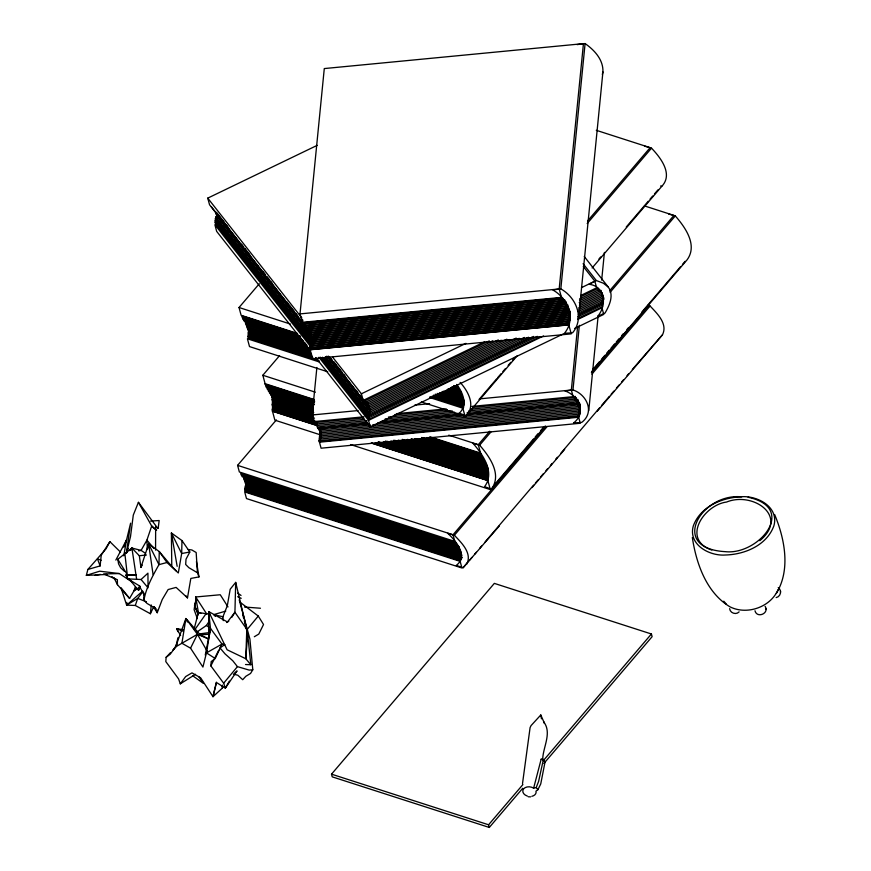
<?xml version="1.0" encoding="UTF-8"?>
<svg xmlns="http://www.w3.org/2000/svg" width="871" height="871" viewBox="0 0 871 871"><rect width="100%" height="100%" fill="white"/><g stroke="black" fill="none" stroke-linecap="round" stroke-linejoin="round"><path stroke-width="1.31" d="M155.561 550.124L155.659 526.52M235.649 585.682L235.693 582.394L230.194 589.21L227.309 605.715L222.943 616.744L223.259 620.631M106.893 574.468L86.338 575.372L87.873 569.46L100.121 565.91L101.232 555.208L109.877 541.653L120.514 552.105M176.454 571.093L171.783 566.39L171.391 532.976L181.985 540.575L181.669 553.531L178.315 572.976L166.96 562.503L159.262 551.572L148.647 543.918L140.939 567.391L139.327 555.752L131.902 548.044L117.814 559.313L118.576 563.896L120.634 567.74L124.531 571.409M231.74 617.43L234.93 612.269L235.693 582.394L246.798 629.265L245.785 658.716L250.826 664.736L245.524 664.519M148.44 547.826L148.647 543.918L158.968 564.648C152.708 575.775 146.034 587.783 143.922 600.261L147.079 603.461L155.691 608.557L157.226 612.705L162.246 599.498L168.136 589.547L176.116 587.402L187.483 597.876L190.825 578.431L198.98 576.907L196.443 561.588M153.775 606.728L150.378 613.739L135.299 605.465L126.654 605.127L126.818 602.427M765.119 606.358C769.681 613.326 756.943 618.78 754.983 610.767M779.534 588.872C781.908 591.932 779.97 596.94 776.159 597.593M157.401 610.157L157.226 612.705L153.601 607.087M170.531 652.597L166.132 657.3L165.806 661.59L178.599 678.912L180.286 683.844L195.54 674.274M234.288 673.327L237.064 670.92L225.339 688.144L223.651 683.202L210.858 665.89L211.185 661.601L215.268 658.509L221.996 644.072L210.477 628.383L208.67 611.551L227.44 621.992L234.93 612.269L246.798 629.265M244.326 620.838L247.658 633.946L245.785 658.716L227.102 649.777L208.67 611.551L208.713 637.692M300.016 313.898L324.284 68.569L583.45 43.637L559.182 288.965L561.871 298.884L302.716 323.816L300.016 313.898L559.182 288.965M302.575 319.624L302.313 322.324L561.479 297.381M302.683 320.223L302.422 322.869L561.588 297.926M562.633 298.034L562.372 300.724L303.206 325.656L303.467 322.967M565.301 301.562L565.039 304.262L305.873 329.194L306.135 326.494M567.968 305.1L567.707 307.79L308.541 332.722L308.802 330.033M309.608 336.772L568.774 311.84L569.177 313.331L310.011 338.264L310.011 332.733M569.525 313.636L568.992 319.036L309.836 343.969L310.37 333.038M309.782 340.55L568.948 315.618L569.351 317.109L310.185 342.042L310.544 332.874M309.238 348.182L568.393 323.239L568.796 324.741L309.63 349.674L310.522 334.573M569.95 314.725L569.155 322.803L309.989 347.747L310.522 336.816M570.157 314.137L569.492 320.876L310.326 345.82L310.457 338.928M310.163 344.285L310.566 340.234M309.989 347.747L310.522 342.347M312.058 358.808L309.651 349.837L568.817 324.905L571.213 333.876L312.058 358.808L312.319 356.174M363.904 416.806L313.952 421.608L312.177 414.977L316.881 367.497M364.514 419.365L315.487 424.079L315.759 421.379M578.246 415.75L580.249 423.262L321.083 448.206L319.08 440.682L320.147 429.904M319.559 438.93L320.278 431.744M320.147 435.446L319.483 442.185L578.649 417.242M320.484 433.671L320.746 430.971M320.811 431.885L320.419 435.925L320.016 434.433L579.814 409.435L578.605 404.939L578.877 402.239M320.92 431.668L320.648 434.368L319.439 429.871M320.844 436.295L320.582 438.995L319.777 436.001L579.574 410.992L579.182 409.501M560.826 288.878L552.813 289.945C567.87 298.361 576.537 318.732 564.43 333.299L572.595 332.798C584.866 318.046 576.09 297.403 560.826 288.878L585.094 43.55L577.07 44.617M563.711 302.487L563.308 300.996L304.142 325.928L304.545 327.431L563.711 302.487L563.973 299.798M565.039 304.262L564.909 300.07M565.965 304.534L306.799 329.467L307.202 330.958L566.368 306.026L566.226 301.834M566.368 306.026L566.629 303.326M569.286 313.691L310.12 338.623L310.522 340.115L569.688 315.182L569.547 310.991M569.492 320.876L569.623 313.995M568.926 323.391L570.08 311.132M471.886 406.419L573.118 396.675L571.343 390.045L577.604 326.734M578.66 317.24L602.917 71.912C603.461 59.707 594.403 50.126 585.094 43.55M572.976 389.947L564.941 390.927C578.605 395.401 586.727 412.985 573.532 423.001L581.686 422.435C595.056 412.288 586.814 394.465 572.976 389.947L579.367 325.319M574.914 396.447L574.653 399.147L574.25 397.655L473.018 407.388M575.753 397.905L575.491 400.606L575.35 396.414M467.596 414.063L576.929 403.545L576.395 397.851M576.798 399.343L576.526 402.054L467.194 412.56M576.929 403.545L577.331 399.506M578.366 400.943L577.974 404.982L577.974 399.451M579.411 402.38L579.008 406.441L319.842 431.363M579.672 405.233L579.411 407.933L320.245 432.865M580.347 404.035L579.346 412.571L320.18 437.492M320.343 440.552L319.951 439.06L579.748 414.063L580.151 410.012M588.763 410.677L598.029 317.022M601.676 280.092L604.42 252.394M150.378 613.739L151.293 604.975M158.174 528.349L159.164 520.531L150.574 521.076M522.502 783.639L530.091 727.59L531.07 725.587L540.793 714.982L544.397 723.17L543.776 721.961C552.258 733.088 542.785 747.351 542.687 759.697M128.266 548.316L126.382 553.248L130.596 523.177L126.535 539.944L123.78 555.84M175.583 646.935L185.893 618.541L197.434 634.306L208.713 638.998L200.297 634.883L185.893 618.541L181.908 643.255L175.583 646.935L170.215 654.219L166.132 657.3M205.273 655.057L210.477 628.383L206.449 652.891L202.921 667.066L190.553 648.187L181.908 643.255L197.434 634.306L207.189 651.203M531.854 796.29A6.696 4.791 8.4 0 0 535.981 791.162L537.908 789.681L540.739 783.944L545.006 762.125L543.373 759.501L538.637 781.287L536.22 787.547L533.629 788.168A6.696 4.791 8.4 0 0 523.613 788.886A6.696 4.791 8.4 0 0 527.303 796.04M216.346 682.178L212.992 696.691L200.624 677.812L191.979 672.88L185.654 676.571L180.286 683.844M602.329 74.471L602.917 71.912M129.246 579.139L138.543 590.386L139.665 585.552M177.978 637.714L175.8 646.968L173.166 649.788M126.382 553.248L130.498 536.656L133.285 515.099L138.413 502.317L157.76 528.327M533.629 788.168L541.163 759.196L543.373 759.501M194.102 629.091L198.403 612.465L195.703 596.983L220.265 594.751L227.995 606.913M135.234 587.087L133.971 590.843L129.561 598.421L117.443 584.681L113.927 577.593M135.299 605.465L137.716 598.41L143.04 591.42M466.834 564.038C472.343 552.976 461.314 542.644 454.39 535.262L447.716 533.302C455.773 540.684 468.696 556.003 456.306 565.377L463.1 567.75L499.442 525.823M597.277 411.199L662.493 334.769C668.013 323.718 656.984 313.375 650.06 305.993L647.839 305.34M123.78 547.097L126.535 539.944L115.832 560.075M692.336 537.516C696.245 563.483 706.414 592.726 730.05 606.869C747.133 615.405 770.748 607.098 778.195 589.406M190.553 648.187L197.434 634.306M210.858 665.89L218.719 650.223M130.704 550.363L131.902 548.044L141.091 550.385L145.457 553.357M776.355 593.347C790.835 569.688 784.695 538.714 774.646 514.543M181.985 540.575L189.813 552.007L186.013 559.236L185.675 564.462L188.833 567.663L197.445 572.759L198.98 576.907M140.939 567.391L142.158 565.116M106.512 547.913L109.877 541.653M138.543 590.386L140.416 586.934M229.345 681.133L225.339 688.144L216.509 682.516L212.992 696.691L222.453 688.014L222.388 685.325L222.453 688.014M491.407 489.11C502.284 474.401 489.524 456.556 479.638 445.179L472.986 443.295C482.741 454.52 495.338 472.136 484.603 486.66L491.407 489.11L545.17 426.115M239.209 599.847L249.912 639.064L252.797 669.766L250.554 673.446L245.818 676.31L242.704 679.707L237.827 675.221L233.363 674.121M197.096 631.911L206.416 625.465L209.301 621.132M173.285 649.82L177.107 644.333M194.93 629.537L206.046 613.707L209.835 614.164M456.644 384.427C462.969 392.298 467.923 405.124 459.289 413.224L466.083 415.641C476.165 405.744 467.977 390.905 460.138 382.413M592.128 267.963L661.753 186.372C673.468 174.167 660.534 157.586 651.508 148.157L644.856 146.23M247.124 629.493L258.273 616.058L240.429 602.492M223.651 683.202L237.445 666.642L249.226 670.104L252.797 669.766M297.555 333.484L241.125 315.302L239.035 307.507L259.308 283.75M105.957 548.948L87.873 569.46M314.54 400.987L265.513 385.189L262.835 375.259L279.58 355.64M545.573 426.333L453.029 534.772L454.804 541.403L239.362 471.984L237.587 465.354L276.368 419.92M587.566 220.984L650.147 147.656L596.287 130.302M587.174 223.542L651.508 148.157M479.05 399.473L496.677 378.82M497.559 377.785L501.086 373.659M502.85 371.59L505.496 368.498M508.141 365.395L510.787 362.303M512.54 360.235L515.186 357.132M598.921 259.025L600.685 256.956M626.249 227.015L648.285 201.19M650.038 199.132L652.684 196.029M654.448 193.961L657.975 189.834M466.083 415.641L517.211 355.738M429.381 437.111L480.672 453.639L478.277 444.678L489.731 431.254M609.602 290.805L673.947 215.409L644.442 205.904M479.638 445.179L491.102 431.755M610.092 292.34L675.308 215.921C685.194 227.287 697.954 245.132 687.077 259.841L591.888 371.373M494.717 484.418L533.498 438.984M535.251 436.915L537.897 433.812M540.543 430.72L543.188 427.617M592.552 369.783L599.596 361.53M601.36 359.462L604.888 355.324M606.652 353.267L609.297 350.164M611.061 348.095L614.578 343.969M616.341 341.9L618.987 338.808M621.633 335.705L623.396 333.647M626.924 329.51L628.688 327.442M641.905 311.96L680.687 266.515M682.45 264.446L685.096 261.354M591.409 372.636L648.699 305.503L648.993 306.614M454.39 535.262L546.934 426.823M591.888 374.149L650.06 305.993M460.247 559.313L460.65 560.804L245.208 491.386L244.805 489.894L460.628 559.422L462.392 557.353M463.1 567.75L467.498 562.59M469.262 560.521L471.908 557.429M474.553 554.326L476.317 552.258M479.845 548.131L481.609 546.063M485.125 541.936L533.607 485.136M535.371 483.067L538.017 479.965M540.662 476.873L543.297 473.77M545.943 470.678L547.707 468.609M550.352 465.506L552.116 463.448M555.644 459.311L557.407 457.253M560.935 453.116L599.716 407.682M601.469 405.614L609.406 396.316M611.17 394.258L613.815 391.155M616.461 388.052L619.107 384.96M621.742 381.857L623.505 379.8M627.033 375.662L628.797 373.594M632.324 369.467L662.493 334.769M532.05 487.618L564.658 449.403M522.742 788.266L489.295 827.45L332.221 776.845L331.513 774.167L494.336 583.385L651.41 633.99L652.129 636.657L543.863 763.508M489.295 827.45L488.577 824.783L522.905 784.553M544.027 759.806L651.41 633.99M136.703 587.914L133.971 590.843L139.491 587.522M759.817 540.695C789.529 516.1 752.751 491.288 726.588 502.044C703.79 504.962 681.133 539.476 711.825 550.047M129.148 550.646L131.902 548.044L136.562 578.79M127.558 577.103L125.87 575.056L135.909 574.925L125.87 575.056L127.928 578.899L141.069 579.509L147.928 573.172L148.048 586.477M739.12 611.878C736.137 615.176 730.018 613.097 729.637 608.655M129.561 598.421L120.993 587.664L126.654 605.127L142.572 591.169M226.7 622.525L228.79 621.186M126.654 605.127L137.716 598.41L146.437 601.785M544.135 761.363L544.723 761.014M254.332 636.734L258.774 634.088L263.532 624.507L258.273 616.058M608.198 287.005L603.363 283.217L596.319 280.538L589.079 284.262C605.585 286.243 606.945 305.623 597.68 316.336L605.029 313.027C609.482 305.438 614.295 295.062 608.198 287.005L584.245 256.499M306.178 327.844L209.541 204.761L207.755 198.131L317.186 145.348M332.482 356.979L361.4 393.79L465.963 343.359M581.469 287.637L594.839 281.191L596.624 287.822L580.815 295.443M328.487 356.239L363.174 400.42L484.755 341.78M489.306 340.888L364.633 401.019L365.036 402.511L492.725 340.931M580.968 296.673L598.083 288.421L598.486 289.912M579.509 299.08L599.063 289.64L599.455 291.143M328.933 356.544L366.016 403.741L498.31 339.94M579.901 300.571L600.979 290.413L601.371 291.905L579.204 302.618M366.081 402.467L367.758 404.612L501.152 340.256M506.846 339.211L368.161 406.104L367.758 404.612M579.596 304.11L602.177 293.233L603.385 297.73M509.687 339.527L369.141 407.334L359.059 394.498M579.357 305.928L602.58 294.725M516.209 338.09L369.533 408.837L328.4 356.435M578.54 308.018L602.982 296.227M327.964 356.87L369.935 410.328L519.236 338.318M578.943 309.521L603.57 297.642L603.973 299.134L578.224 311.568M325.569 356.783L369.217 412.375L524.527 337.458M324.393 357.567L368.89 414.237L528.512 337.229M578.627 313.059L603.07 301.268L602.667 299.776M323.947 357.992L369.282 415.728L531.843 337.317M578.29 314.921L602.732 303.13L602.329 301.638M322.51 357.219L368.694 416.033L533.694 336.435M578.91 314.627L602.133 303.424L602.536 304.915L577.68 316.913M321.66 357.861L368.673 417.732L537.342 336.369M320.386 357.208L369.075 419.223L540.183 336.685M578.083 318.416L602.525 306.625L602.122 305.122M318.96 357.262L368.52 420.377L543.602 335.934M577.647 319.505L601.97 307.779L603.745 314.409L574.566 328.487M315.781 357.589L370.295 427.019L563.624 333.767M86.338 575.372L99.697 571.191L119.283 573.553L131.597 581.643M214.451 614.393L225.752 611.115M166.96 562.503L158.968 564.648L159.262 551.572L171.783 566.39M138.641 550.864L141.091 550.385L146.905 540.14L151.685 526.051L138.413 502.317M95.026 575.393L100.274 574.37M189.813 552.007L181.669 553.531L171.391 532.976L177.161 566.313M199.557 633.892L210.14 632.477M139.327 555.752L146.459 554.979M564.637 302.77L305.471 327.703L305.873 329.194M309.434 342.477L568.6 317.545L568.992 319.036M309.924 344.317L569.09 319.385M309.586 346.244L568.752 321.312L569.155 322.803M312.177 414.977L358.068 410.568M414.77 405.113L429.61 403.687M479.551 398.874L571.343 390.045M396.294 413.692L446.235 408.88M363.686 417.906L315.084 422.587L315.487 424.079M394.726 414.923L447.367 409.86M388.379 417.067L452.256 410.927M470.721 409.141L575.089 399.114M366.909 420.682L316.325 425.538L315.923 424.046M385.167 418.918L454.64 412.244M468.848 410.862L576.123 400.551M317.36 426.975L367.312 422.185M382.151 420.747L459.093 413.355M367.704 423.676L317.763 428.478L316.957 425.484M378.504 422.642L462.196 414.585M368.346 423.622L318.405 428.423L318.808 429.926L370.099 424.983M377.796 422.718L461.488 414.661M466.889 414.139L577.571 403.491M372.799 424.721L578.605 404.939M319.08 440.682L579.509 415.619L579.106 414.128M319.309 441.575L578.464 416.632M530.591 796.867L528.207 796.758M200.297 634.883L209.682 634.164M741.776 496.808C722.364 497.276 700.24 506.584 693.272 526.051C688.046 544.636 709.462 556.264 725.412 555.001C744.825 554.522 766.948 545.213 773.916 525.746C779.197 506.737 757.019 495.294 740.862 496.764C701.079 493.389 668.427 548.523 725.423 551.67C758.63 555.284 798.163 507.978 748.135 497.265M119.283 573.553L103.605 573.967L117.367 579.694L117.443 584.681M244.544 607.033L260.462 608.241M188.288 549.525L191.86 549.971L196.171 552.519L197.445 572.759M206.046 613.707L198.403 612.465L200.842 613.402M183.117 629.787L176.671 628.622L178.011 631.693M222.943 616.744L213.613 614.632L215.431 616.428M541.163 759.196L543.09 759.73M668.656 214.037L675.308 215.921M239.035 307.507L290.337 324.034M297.283 333.778L241.811 315.912L242.203 317.403L300.255 336.108M453.78 385.57L457.645 386.811L457.242 385.32M300.528 336.631L242.476 317.926L242.878 319.417L300.93 338.122M454.041 386.093L457.917 387.334L458.32 388.836M451.864 386.757L459.202 389.119L459.605 390.611L450.579 387.704M302.215 339.897L244.163 321.192L243.76 319.701M303.228 340.659L245.176 321.954L246.025 324.959L306.657 344.491M450.296 388.041L460.617 391.373L461.467 394.378M245.578 323.446L304.959 342.586M448.119 388.706L461.064 392.886M447.269 389.805L461.935 394.53L462.327 396.033L445.397 390.578M307.528 346.146L246.733 326.571L247.135 328.062L309.586 348.193M443.219 391.242L463.1 397.655L464.308 402.152L437.22 393.42M248.061 329.739L309.989 349.696M441.575 392.081L463.503 399.158M248.464 331.241L310.392 351.198M439.398 392.756L463.905 400.66M311.274 352.853L248.061 332.482L248.464 333.985M311.676 354.345L248.235 333.92L248.638 335.411M435.293 394.182L463.905 403.393L463.503 401.901M311.851 355.771L247.963 335.193L248.366 336.696M433.725 395.053L464.08 404.819L463.677 403.327M312.863 357.469L247.81 336.522L248.213 338.013L319.167 360.877M315.444 358.308L318.024 359.135M432.288 395.957L463.797 406.104L463.405 404.612M430.111 396.621L463.655 407.432L463.252 405.94M319.232 361.922L247.418 338.786L249.509 346.582L327.736 371.786M429.523 397.459L462.86 408.205L464.951 416L421.346 401.956M262.835 375.259L315.411 392.2M448.783 435.173L478.277 444.678M265.122 383.697L314.137 399.495M430.241 436.904L480.552 453.105L480.955 454.608L428.064 437.558M265.23 384.231L313.963 399.931M314.627 401.335L265.611 385.537L266.003 387.029L313.745 402.413M426.866 437.503L481.053 454.956L481.445 456.448L423.393 437.743M314.54 402.99L266.809 387.617L267.212 389.108L313.647 404.068M421.618 437.492L482.251 457.035L482.654 458.527L420.726 438.57M314.442 404.645L267.996 389.685L268.399 391.177L313.549 405.723M420.225 438.734L483.438 459.104L483.841 460.596L415.467 438.559M313.048 405.886L269.183 391.754L269.585 393.246L313.44 407.378M414.955 438.723L484.624 461.173L485.027 462.664L411.493 438.973M312.95 407.541L270.38 393.834L270.783 395.325L313.353 409.032M410.992 439.136L485.822 463.241L486.225 464.733L407.53 439.376M312.852 409.196L271.567 395.902L271.97 397.394L313.244 410.687M407.029 439.539L487.009 465.31L487.412 466.802L402.26 439.376M313.331 411.047L272.046 397.742L272.449 399.234L313.734 412.538M402.348 439.724L487.488 467.161L487.891 468.652L400.159 440.388M313.135 412.669L271.85 399.364L272.253 400.856L313.538 414.161M398.276 440.095L487.292 468.783L487.695 470.275L394.813 440.345M313.647 414.52L272.362 401.215L272.765 402.707L312.754 415.598M393.627 440.291L487.804 470.634L488.206 472.126L392.734 441.368M313.44 416.142L272.166 402.838L272.558 404.329L312.558 417.22M390.85 441.085L487.608 472.256L488 473.748L387.377 441.325M314.529 418.178L271.959 404.46L272.351 405.951L313.636 419.256M385.483 441.042L487.401 473.878L487.793 475.37L384.59 442.12M313.734 419.604L272.449 406.311L272.852 407.802L315.422 421.52M383.392 442.054L487.891 475.718L488.293 477.221L378.635 441.88M316.119 422.065L272.253 407.933L272.656 409.424L315.226 423.143M378.036 442.011L487.695 477.352L488.098 478.843L375.858 442.675M317.196 424.101L272.035 409.555L274.866 420.17L319.744 434.629M375.249 442.806L487.477 478.963L487.88 480.454L371.775 443.045M272.438 411.047L316.304 425.179M272.46 411.21L316.064 425.255M371.209 443.023L487.902 480.618L490.308 489.589L350.523 444.548M237.587 465.354L453.029 534.772M243.706 478.56L459.311 548.022L458.908 546.531L242.073 476.655L241.67 475.163M245.437 483.231L460.89 552.65M331.513 774.167L488.577 824.783M660.621 185.969L661.753 186.372M101.167 560.282L97.476 558.877L100.121 565.91M182.888 631.17L176.671 628.622L180.613 635.547M237.663 596.7L241.223 598.312M127.928 578.899L139.12 585.66L144.248 595.035M215.268 658.509L206.449 652.891L221.996 644.072L224.86 644.66L219.928 647.806L224.99 653.838L232.753 660.73L237.445 666.642M206.416 625.465L209.421 627.566M237.794 593.14L241.038 595.448M192.513 675.624L203.444 683.43L198.904 676.865M778.228 587.566L778.794 588.034M156.649 530.047L151.685 526.051L156.159 530.243M536.22 787.547L537.908 789.681M112.032 576.646L114.928 579.487M153.982 606.619L155.691 608.557M723.768 601.197L726.447 604.322M153.884 548.414L146.905 540.14L147.373 549.503M141.069 579.509L148.059 587.805M583.102 263.706L596.319 280.538M583.276 266.461L594.839 281.191M600.5 291.088L602.177 293.233M601.894 295.509L603.57 297.642M207.755 198.131L301.921 318.057M366.255 402.369L367.932 404.514L367.529 403.023M216.879 212.851L224.566 222.628M226.253 224.762L227.93 226.906M241.223 243.858L243.738 247.059M244.718 248.289L249.759 254.702M263.053 271.654L265.568 274.866M267.245 277L269.063 279.297M270.609 281.279L272.427 283.565M286.559 301.595L294.256 311.372M295.933 313.506L297.61 315.65M333.571 361.465L342.107 372.309M343.784 374.454L345.471 376.588M356.239 390.328L357.927 392.473M359.603 394.607L366.016 403.741M215.496 211.664L239.841 242.682M241.387 244.653L243.205 246.961M244.74 248.932L265.034 274.757M266.711 276.891L287.702 303.62M289.379 305.754L302.814 322.869M329.674 357.077L332.199 360.289M333.735 362.26L335.553 364.568M337.229 366.702L357.382 392.364M211.403 206.863L306.407 327.834M303.217 324.371L215.899 213.166L216.302 214.669L310.326 334.42M305.732 327.572L310.773 333.996M310.522 334.333L216.487 214.593L216.89 216.084L310.914 335.825M328.149 356.794L370.131 410.252L370.523 411.743L326.875 356.141M310.457 337.534L215.583 216.727L215.986 218.218L310.849 339.026M325.123 357.208L369.62 413.877L369.217 412.375M310.12 339.396L215.246 218.577L215.649 220.069L310.522 340.888M309.924 341.182L215.05 220.374L215.453 221.865L309.477 341.606M322.074 357.643L369.086 417.525L368.694 416.033M310.751 343.958L215.039 222.072L215.442 223.564L310.305 344.383M309.869 345.7L214.887 224.729L216.661 231.359L310.827 351.274M185.959 595.797L187.483 597.876M206.699 613.946L195.703 596.983L195.648 601.36L194.549 605.399L198.316 614.795M117.814 559.313L127.253 574.588L124.891 553.814M185.893 618.541L187.407 622.014M198.033 613.837L194.549 605.399L196.585 600.315L194.952 604.18L194.124 609.667L197.336 618.573M650.147 147.656L650.495 148.952M601.197 292.003L601.6 293.494M567.707 307.79L567.304 306.298L308.138 331.23L308.541 332.722M562.372 300.724L561.969 299.232L302.803 324.164L303.206 325.656M578.943 411.068L579.748 414.063M462.174 395.989L462.566 397.481M461.282 554.141L460.084 549.645L244.109 480.052L243.466 477.112M459.148 547.979L459.55 549.47M460.661 555.328L461.053 556.819L244.936 487.194L245.339 488.685L460.781 558.104L460.378 556.602M457.515 546.063L457.112 544.571L241.136 474.978L240.734 473.486L456.175 542.905L456.578 544.397M460.628 559.422L460.226 557.93L244.784 488.511L245.187 490.003M368.738 405.832L369.935 410.328M368.89 414.237L369.282 415.728M368.673 417.732L369.075 419.223M361.4 393.79L363.174 400.42M368.52 420.377L370.295 427.019M247.658 328.236L248.866 332.744M246.493 325.123L246.896 326.614M246.014 484.799L246.417 486.29M244.642 480.237L245.84 484.733L461.456 554.206L461.859 555.698L245.219 485.909L245.611 487.401M242.65 614.295L243.651 618.225M540.793 714.982L541.457 718.815M148.647 543.918L153.078 574.599M247.658 633.946L250.826 664.736M780.579 592.149L780.525 591.376M765.947 609.297L765.892 608.524M143.846 592.901L143.922 600.261M568.632 308.062L309.466 332.994L309.869 334.497L569.035 309.553L568.632 308.062M569.111 309.913L309.945 334.845L310.348 336.337L569.514 311.404L569.111 309.913M460.476 551.136L245.045 481.728L460.487 551.147M460.149 561.36L244.707 491.941L246.482 498.571L461.924 567.99L460.149 561.36"/></g></svg>
